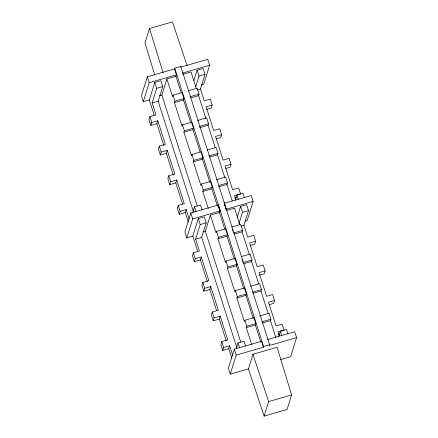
<?xml version="1.0" encoding="UTF-8"?>
<svg xmlns="http://www.w3.org/2000/svg" width="438" height="438" viewBox="0 0 438 438"><rect width="100%" height="100%" fill="white"/><g stroke="black" fill="none" stroke-linecap="round" stroke-linejoin="round"><path stroke-width="0.66" d="M193.875 80.515L197.084 70.2L203.128 68.459L205.017 74.378L200.451 89.034L204.234 100.877L210.273 99.136L212.162 105.054L206.123 106.801L213.689 130.486L219.728 128.745L221.617 134.663L215.578 136.41L223.139 160.105L229.123 158.364L231.018 164.288L230.158 167.201L225.931 168.422M237.161 217.363L240.571 206.402L246.61 204.655L248.505 210.579L243.939 225.231L247.722 237.078L253.761 235.332L255.65 241.256L249.611 242.997L257.172 266.682L263.211 264.941L265.105 270.865L259.066 272.606L266.622 296.307L272.611 294.566L274.5 300.484L273.646 303.403L269.414 304.624M187.163 65.727L172.468 21.9L149.522 28.525L145 43.033L154.751 74.947M267.525 339.57L294.703 331.725L296.592 337.649L269.419 345.494L269.644 344.761L180.784 66.439L174.746 68.18L174.516 68.914L147.338 76.759L141.408 95.812L143.297 101.731L149.336 99.99L154.811 82.404L160.85 80.658L162.744 86.582L158.178 101.238L193.289 211.209M143.297 101.731L149.232 82.683L147.338 76.759M150.864 125.416L151.772 122.487L157.811 120.746L156.897 123.675L150.864 125.416L148.969 119.497L149.884 116.563L155.923 114.822L152.139 102.979L156.705 88.323L154.811 82.404M197.226 205.772L161.868 95.035L166.889 78.917L175.95 76.3L176.404 74.838L174.516 68.914M190.869 123.034L183.511 99.99L183.971 98.523L182.077 92.599L173.021 95.216L172.561 96.683L166.889 78.917M157.811 120.746L165.372 144.43L159.333 146.172L158.425 149.106L160.313 155.025L166.352 153.284L167.267 150.354L161.228 152.096L160.313 155.025M200.122 152.002L192.966 129.599L193.421 128.131L191.532 122.207L182.471 124.825L182.016 126.292L174.455 102.602L174.91 101.14L173.021 95.216M195.605 86.954L198.978 76.124L197.084 70.2M167.267 150.354L174.828 174.039L168.789 175.78L167.874 178.715L169.769 184.633L175.808 182.892L176.717 179.963L170.678 181.704L169.769 184.633M209.78 182.252L202.422 159.208L202.876 157.74L200.987 151.816L191.926 154.433L191.472 155.901L183.905 132.21L184.365 130.748L182.471 124.825M205.969 118.676L198.611 95.632L199.066 94.165L197.177 88.241L188.116 90.858M180.555 67.173L207.732 59.327L209.621 65.251L203.686 84.299L201.272 84.994M176.717 179.963L184.283 203.648L178.244 205.389L177.33 208.324L179.219 214.242L185.258 212.501L186.172 209.572L180.133 211.313L179.219 214.242M217.341 205.942L211.872 188.816L212.331 187.349L210.437 181.425L201.381 184.042L200.922 185.509L193.361 161.819L193.815 160.357L191.926 154.433M212.162 105.054L211.247 107.983L206.418 109.38M215.217 147.644L208.061 125.241L208.521 123.773L206.632 117.849L197.571 120.466M186.785 237.933L192.715 218.88L219.892 211.034L218.228 204.382L218.004 205.115L190.826 212.956L184.891 232.009L186.785 237.933L192.819 236.186L198.299 218.6L204.338 216.859L206.227 222.783L201.666 237.434L236.777 347.411M192.731 212.496L194.516 206.758L200.555 205.017L202.071 209.753M208.285 208.559L202.816 191.428L203.27 189.966L201.381 184.042M221.617 134.663L220.703 137.592L215.874 138.988M224.699 177.352L217.516 154.849L217.976 153.382L216.082 147.458L207.026 150.075M194.346 261.617L195.26 258.688L201.299 256.942L200.385 259.876L194.346 261.617L192.457 255.693L193.372 252.764L199.405 251.023L195.627 239.181L200.188 224.524L198.299 218.6M240.714 341.974L205.356 231.237L210.377 215.118L219.438 212.501L220.122 210.3L218.004 205.115L219.892 211.034M232.239 200.954L226.972 184.458L227.426 182.991L225.537 177.067L216.476 179.684M234.357 259.236L226.999 236.186L227.453 234.724L225.565 228.8L216.509 231.417L216.049 232.879L210.377 215.118M201.299 256.942L208.86 280.632L202.821 282.373L201.907 285.302L203.801 291.226L209.84 289.485L210.749 286.551L204.71 288.297L203.801 291.226M224.464 204.409L225.099 205.964L224.267 202.635L224.042 203.369L251.215 195.529L253.109 201.447L225.931 209.293L226.161 208.559L225.313 206.484M243.605 288.204L236.454 265.795L236.909 264.333L235.02 258.409L225.959 261.026L225.504 262.488L217.938 238.803L218.398 237.336L216.509 231.417M238.891 223.791L242.466 212.321L240.571 206.402M210.749 286.551L218.316 310.241L212.277 311.982L211.362 314.911L213.251 320.835L219.29 319.094L220.204 316.159L214.166 317.906L213.251 320.835M253.263 318.453L245.904 295.404L246.364 293.942L244.47 288.018L235.414 290.635L234.96 292.097L227.393 268.412L227.853 266.945L225.959 261.026M249.457 254.878L242.099 231.828L242.553 230.366L240.665 224.442L231.603 227.059M253.109 201.447L247.174 220.5L245.362 221.02M220.204 316.159L227.765 339.85L221.727 341.591L220.818 344.52L222.707 350.444L228.745 348.697L229.66 345.768L223.621 347.515L222.707 350.444M260.829 342.144L255.359 325.012L255.814 323.545L253.925 317.627L244.869 320.238L244.409 321.706L236.849 298.021L237.303 296.553L235.414 290.635M255.65 241.256L254.735 244.185L249.906 245.581M258.705 283.846L251.549 261.437L252.009 259.975L250.114 254.051L241.059 256.668M244.169 288.992L244.47 288.018M230.268 374.129L236.202 355.081L263.38 347.235L261.486 341.311L234.314 349.157L228.379 368.21L230.268 374.129L248.384 368.9L252.95 354.249L277.106 347.274L291.582 394.966L287.065 409.475L264.114 416.1L248.384 368.9M236.219 348.692L238.004 342.959L244.043 341.213L245.554 345.954M251.773 344.761L246.304 327.629L246.758 326.162L244.869 320.238M265.105 270.865L264.191 273.794L259.356 275.19M268.187 313.548L261.004 291.046L261.459 289.584L259.57 283.66L250.509 286.277M275.929 337.786L270.46 320.654L270.914 319.192L269.025 313.269L259.964 315.886M263.38 347.235L263.605 346.502L174.746 68.18M264.114 416.1L268.636 401.591L252.95 354.249M296.592 337.649L290.657 356.696L280.309 359.686M235.228 200.182L236.942 195.019L242.981 193.278L244.333 197.522M278.71 336.379L280.424 331.221L286.463 329.475L287.821 333.723M231.018 164.288L225.028 166.029L232.594 189.703L238.633 187.957L240.522 193.881L234.483 195.622L235.879 199.985M274.5 300.484L268.516 302.225L276.082 325.899L282.121 324.158L284.01 330.082L277.971 331.823L279.165 335.563M149.232 82.683L176.404 74.838M182.443 73.091L209.621 65.251M182.635 74.372L191.045 71.942L196.312 88.438M156.705 88.323L162.744 86.582M198.978 76.124L205.017 74.378M159.454 95.736L161.868 95.035M152.139 102.979L158.178 101.238M197.434 89.905L200.451 89.034M174.91 101.14L183.971 98.523M190.01 96.782L199.066 94.165M174.455 102.602L183.511 99.99M190.848 97.871L198.611 95.632M184.365 130.748L193.421 128.131M199.46 126.39L208.521 123.773M183.905 132.21L192.966 129.599M199.651 127.666L208.061 125.241M193.815 160.357L202.876 157.74M208.915 155.999L217.976 153.382M193.361 161.819L202.422 159.208M209.753 157.089L217.516 154.849M203.27 189.966L212.331 187.349M219.016 185.416L227.426 182.991M202.816 191.428L211.872 188.816M218.562 186.884L226.972 184.458M234.779 198.206L236.591 197.686M226.769 210.382L234.533 208.143L239.8 224.639M200.188 224.524L206.227 222.783M242.466 212.321L248.505 210.579M202.942 231.932L205.356 231.237M195.627 239.181L201.666 237.434M240.916 226.107L243.939 225.231M218.398 237.336L227.453 234.724M233.492 232.978L242.553 230.366M217.938 238.803L226.999 236.186M234.33 234.073L242.099 231.828M227.853 266.945L236.909 264.333M242.948 262.586L252.009 259.975M227.393 268.412L236.454 265.795M243.139 263.868L251.549 261.437M237.303 296.553L246.364 293.942M252.403 292.195L261.459 289.584M236.849 298.021L245.904 295.404M253.241 293.29L261.004 291.046M246.758 326.162L255.814 323.545M261.853 321.804L270.914 319.192M246.304 327.629L255.359 325.012M262.044 323.085L270.46 320.654M278.267 334.408L279.471 334.057M263.605 346.502L269.644 344.761M268.636 401.591L291.582 394.966M236.942 195.019L238.294 199.263M280.424 331.221L281.782 335.464M225.362 207.513L225.931 209.293M232.359 229.424L232.928 231.204M242 259.625L242.57 261.404M175.95 76.3L181.217 92.796M219.438 212.501L224.705 228.997M194.516 206.758L196.032 211.494M238.004 342.959L239.515 347.695M190.826 212.956L192.715 218.88M234.314 349.157L236.202 355.081M186.172 209.572L189.156 218.918M229.66 345.768L232.841 355.744M149.336 99.99L154.198 115.216M156.897 123.675L163.845 145.443M166.352 153.284L173.3 175.052M175.808 182.892L182.553 204.02M185.258 212.501L188.296 222.017M192.819 236.186L197.686 251.412M200.385 259.876L207.333 281.639M209.84 289.485L216.586 310.608M219.29 319.094L226.243 340.857M228.745 348.697L231.784 358.218M149.884 116.563L151.772 122.487M159.333 146.172L161.228 152.096M168.789 175.78L170.678 181.704M178.244 205.389L180.133 211.313M193.372 252.764L195.26 258.688M202.821 282.373L204.71 288.297M212.277 311.982L214.166 317.906M221.727 341.591L223.621 347.515M149.522 28.525L163.089 72.681"/></g></svg>
